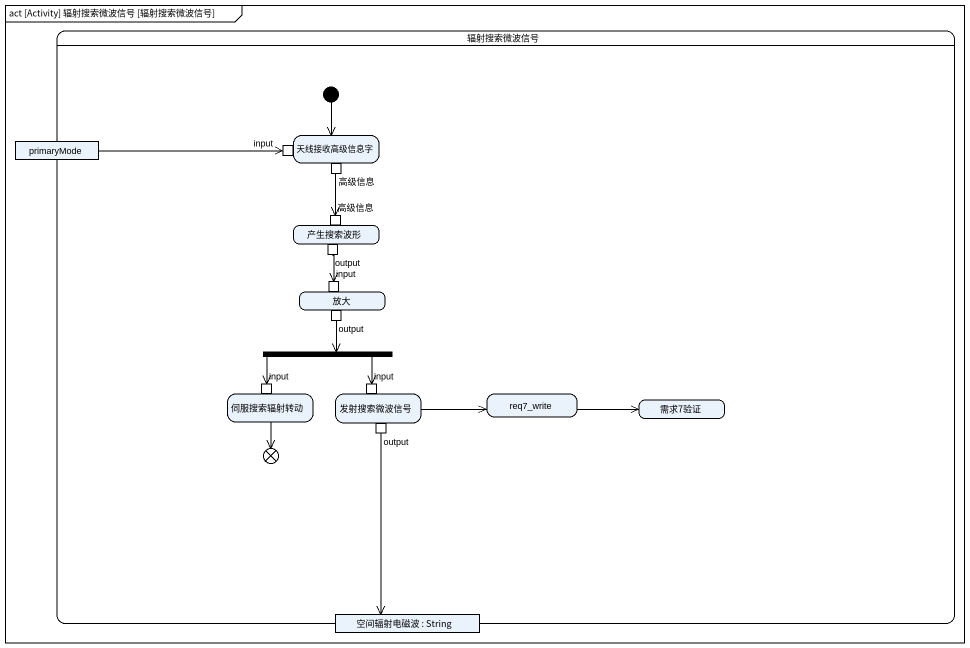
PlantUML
@startuml
mainframe act [Activity] 辐射搜索微波信号 [辐射搜索微波信号]
hide empty description
state 辐射搜索微波信号 {
  state primaryMode <<object>>
  state 天线接收高级信息字 {
    state input <<inputPin>>
    state 高级信息 <<outputPin>>
  }
  state 产生搜索波形 {
    state "高级信息" as 高级信息_2 <<inputPin>>
    state output <<outputPin>>
  }
  state 放大 {
    state "input" as input_2 <<inputPin>>
    state "output" as output_2 <<outputPin>>
  }
  state fork1 <<fork>>
  state 伺服搜索辐射转动 {
    state "input" as input_3 <<inputPin>>
  }
  state 发射搜索微波信号 {
    state "input" as input_4 <<inputPin>>
    state "output" as output_3 <<outputPin>>
  }
  state req7_write
  state 需求7验证
  state flowfinal1 <<end>>
  state "空间辐射电磁波 : String" as 空间辐射电磁波 <<object>>
  [*] --> 天线接收高级信息字
}
primaryMode -right-> input
高级信息 --> 高级信息_2
output --> input_2
output_2 --> fork1
fork1 -left-> input_3
fork1 --> input_4
伺服搜索辐射转动 --> flowfinal1
发射搜索微波信号 -right-> req7_write
req7_write -right-> 需求7验证
output_3 --> 空间辐射电磁波
@enduml
